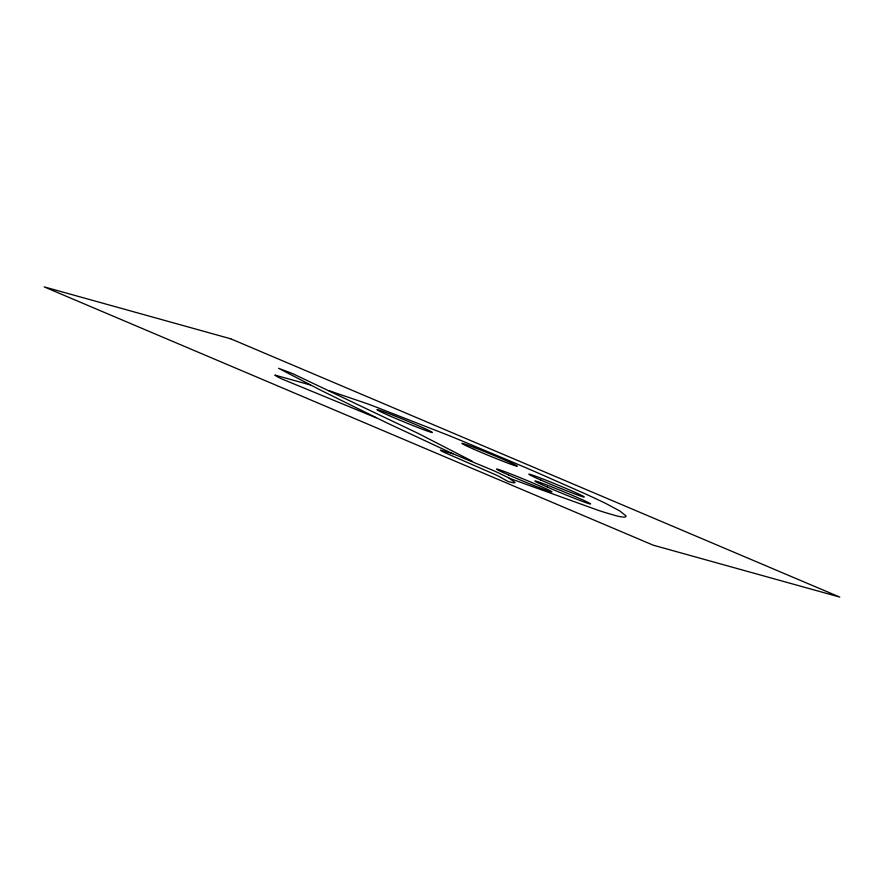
<?xml version="1.0" encoding="UTF-8"?>
<svg xmlns="http://www.w3.org/2000/svg" width="884" height="884" viewBox="0 0 884 884"><rect width="100%" height="100%" fill="white"/><g stroke="black" fill="none" stroke-linecap="round" stroke-linejoin="round"><path stroke-width="1.33" d="M310.251 384.916L274.825 375.092L278.04 377.114A29.758 1.039 22.4 0 0 282.438 379.192L376.153 417.756M329.058 390.717L366.186 403.369A123.44 4.309 22.4 0 1 375.468 406.817L447.901 435.149A110.445 3.856 22.4 0 1 461.956 440.884L516.168 463.603A216.116 7.547 22.4 0 1 534.776 471.581L583.241 492.929A153.65 5.359 22.4 0 1 591.761 496.83L596.888 499.217A139.009 4.851 22.4 0 1 605.849 503.515L619.883 511.007L625.795 515.715A480.277 16.763 22.4 0 1 625.96 516.61L624.237 517.206L619.96 516.643A280.173 9.779 22.4 0 1 614.678 515.35L605.662 512.698A385.446 13.448 22.4 0 1 598.943 510.576L509.283 478.233M452.951 453.757L440.387 450.177L442.376 451.459A25.835 0.906 22.4 0 0 445.304 452.873L495.228 474.62A29.879 1.039 22.4 0 1 498.366 476.067L507.946 481.448L510.886 482.222A175.131 6.111 22.4 0 0 515.107 482.576L509.195 478.178A76.112 2.652 22.4 0 0 507.118 477.095L497.968 472.664A65.272 2.276 22.4 0 0 493.173 470.454L452.951 453.757L386.385 422.662L319.986 389.844L278.582 368.285L291.886 373.346A20.122 0.707 22.4 0 1 294.063 374.297L417.977 433.315L472.233 461.216M230.702 338.793L44.2 286.902L653.298 545.207L839.8 597.098L230.702 338.793M508.687 475.017A30.045 1.05 22.4 0 0 551.881 491.935A30.045 1.05 22.4 0 0 511.935 474.399A30.045 1.05 22.4 0 0 508.687 475.017M547.318 487.073A30.045 1.05 22.4 0 0 590.523 503.99A30.045 1.05 22.4 0 0 550.566 486.443A30.045 1.05 22.4 0 0 547.318 487.073M540.997 480.123A30.045 1.05 22.4 0 0 584.191 497.04A30.045 1.05 22.4 0 0 544.246 479.504A30.045 1.05 22.4 0 0 540.997 480.123M474.056 449.315A30.045 1.05 22.4 0 0 517.262 466.233A30.045 1.05 22.4 0 0 477.305 448.696A30.045 1.05 22.4 0 0 474.056 449.315M389.104 415.591A30.045 1.05 22.4 0 0 432.309 432.508A30.045 1.05 22.4 0 0 392.352 414.972A30.045 1.05 22.4 0 0 389.104 415.591"/></g></svg>
